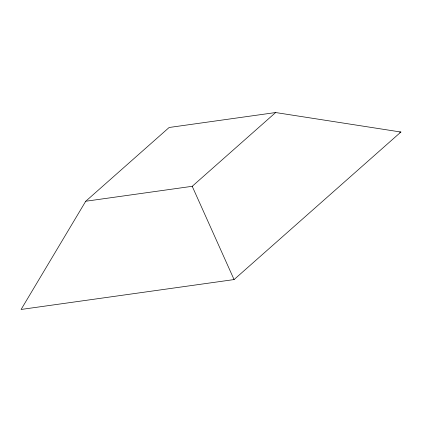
<?xml version="1.0" encoding="UTF-8"?>
<svg xmlns="http://www.w3.org/2000/svg" width="422" height="422" viewBox="0 0 422 422"><rect width="100%" height="100%" fill="white"/><g stroke="black" fill="none" stroke-linecap="round" stroke-linejoin="round"><path stroke-width="0.63" d="M85.729 201.252L21.1 309.458L234.068 279.57L400.9 132.039L275.629 112.542L169.143 127.486L85.729 201.252L192.216 186.302L275.629 112.542M399.602 132.223L400.9 132.039M192.216 186.302L234.068 279.57"/></g></svg>
